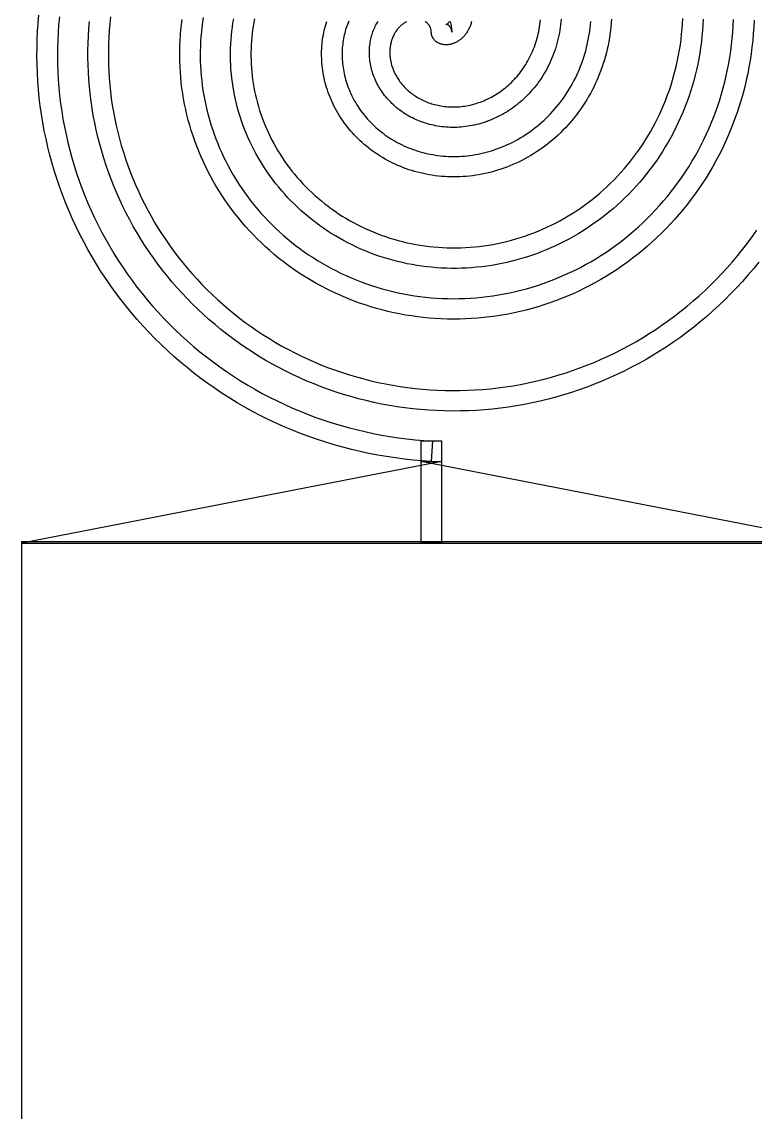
# Model space of a CAD drawing. Extents: x 9 to 42, y 13 to 118.
# Drawn here: x 15.4 to 33.31, y 38.8 to 65.44 of the extents above; entities that cross this region are included whole.
import ezdxf

# ---------------------------------------------------------------- set-up
doc = ezdxf.new("R2010")
doc.units = 0
doc.layers.get('0').update_dxf_attribs({"linetype": 'CONTINUOUS'})

msp = doc.modelspace()

# ---------------------------------------------------------------- linework, layer by layer
at = {"color": 0}
for points in [[(16.3165, 65.5564), (16.2992, 65.3663), (16.2857, 65.1754), (16.2763, 64.9842), (16.271, 64.7925), (16.2696, 64.6006), (16.2724, 64.4083), (16.279, 64.216), (16.2899, 64.0235), (16.3047, 63.8311), (16.3238, 63.6389), (16.3467, 63.4468), (16.3738, 63.255), (16.405, 63.0635), (16.4401, 62.8725), (16.4794, 62.6821), (16.5228, 62.4924), (16.5701, 62.3032), (16.6215, 62.115), (16.6769, 61.9275), (16.7364, 61.7411), (16.7997, 61.5558), (16.8672, 61.3715), (16.9385, 61.1886), (17.0137, 61.0069), (17.0929, 60.8267), (17.176, 60.6479), (17.2628, 60.4707), (17.3535, 60.2951), (17.4479, 60.1213), (17.5462, 59.9493), (17.6482, 59.7792), (17.7539, 59.611), (17.8632, 59.4449), (17.976, 59.2808), (18.0925, 59.1192), (18.2125, 58.9597), (18.336, 58.8026), (18.4629, 58.6479), (18.5932, 58.4958), (18.7268, 58.3463), (18.8637, 58.1993), (19.0038, 58.0553), (19.1471, 57.9139), (19.2936, 57.7754), (19.4431, 57.6399), (19.5956, 57.5074), (19.751, 57.3781), (19.9093, 57.2517), (20.0704, 57.1286), (20.2342, 57.0089), (20.4008, 56.8924), (20.57, 56.7793), (20.7417, 56.6697), (20.9158, 56.5636), (21.0924, 56.4611), (21.2714, 56.3621), (21.4525, 56.2668), (21.6358, 56.1753), (21.8214, 56.0875), (22.0089, 56.0036), (22.1983, 55.9235), (22.3896, 55.8474), (22.5826, 55.7751), (22.7775, 55.7069), (22.9739, 55.6426), (23.1719, 55.5826), (23.3714, 55.5265), (23.5721, 55.4747), (23.7742, 55.4271), (23.9775, 55.3836), (24.1818, 55.3443), (24.3872, 55.3093), (24.5936, 55.2786), (24.8008, 55.2524), (25.0088, 55.2303), (25.2174, 55.2126), (25.4265, 55.1993), (25.4, 54.7), (25.4, 54.7), (25.1803, 54.714), (24.9612, 54.7325), (24.7429, 54.7557), (24.5253, 54.7833), (24.3085, 54.8156), (24.0928, 54.8524), (23.8781, 54.8936), (23.6644, 54.9392), (23.4522, 54.9893), (23.2413, 55.0437), (23.0317, 55.1026), (22.8236, 55.1658), (22.6172, 55.2333), (22.4125, 55.305), (22.2096, 55.3808), (22.0085, 55.461), (21.8093, 55.5451), (21.6122, 55.6333), (21.4172, 55.7257), (21.2244, 55.8218), (21.034, 55.9221), (20.8458, 56.0261), (20.6603, 56.1339), (20.4771, 56.2454), (20.2965, 56.3607), (20.1186, 56.4796), (19.9433, 56.6021), (19.7711, 56.7282), (19.6015, 56.8576), (19.435, 56.9904), (19.2715, 57.1265), (19.1111, 57.266), (18.9539, 57.4086), (18.7997, 57.5542), (18.649, 57.7029), (18.5015, 57.8546), (18.3575, 58.0092), (18.2168, 58.1665), (18.0797, 58.3267), (17.9461, 58.4894), (17.8161, 58.6549), (17.6899, 58.8228), (17.5672, 58.9931), (17.4483, 59.1657), (17.3333, 59.3406), (17.2221, 59.5176), (17.1147, 59.6967), (17.0113, 59.8779), (16.9117, 60.061), (16.8161, 60.2458), (16.7247, 60.4325), (16.6372, 60.6208), (16.5539, 60.8107), (16.4746, 61.0021), (16.3994, 61.1949), (16.3285, 61.389), (16.2617, 61.5843), (16.199, 61.7807), (16.1406, 61.9782), (16.0864, 62.1767), (16.0365, 62.376), (15.9908, 62.576), (15.9494, 62.7767), (15.9124, 62.9781), (15.8794, 63.1799), (15.851, 63.3821), (15.8267, 63.5846), (15.8067, 63.7874), (15.791, 63.9901), (15.7796, 64.1931), (15.7725, 64.396), (15.7696, 64.5987), (15.771, 64.8012), (15.7767, 65.0035), (15.7865, 65.2051), (15.8007, 65.4065), (15.819, 65.6072)], [(17.5686, 65.5582), (17.551, 65.3942), (17.5367, 65.2296), (17.5258, 65.0646), (17.5186, 64.899), (17.5147, 64.7332), (17.5143, 64.5671), (17.5175, 64.4007), (17.5242, 64.2343), (17.5343, 64.0676), (17.5481, 63.9011), (17.5653, 63.7347), (17.5861, 63.5683), (17.6104, 63.4024), (17.6382, 63.2365), (17.6696, 63.0711), (17.7046, 62.9063), (17.7429, 62.7418), (17.7849, 62.5781), (17.8303, 62.415), (17.8793, 62.2526), (17.9317, 62.0911), (17.9876, 61.9306), (18.0469, 61.771), (18.1097, 61.6124), (18.176, 61.455), (18.2456, 61.2987), (18.3186, 61.1439), (18.3949, 60.9903), (18.4746, 60.8381), (18.5576, 60.6875), (18.6439, 60.5383), (18.7333, 60.391), (18.8261, 60.2451), (18.9219, 60.1013), (19.021, 59.9592), (19.1232, 59.819), (19.2285, 59.6808), (19.3368, 59.5447), (19.4481, 59.4107), (19.5622, 59.2789), (19.6794, 59.1493), (19.7994, 59.0221), (19.9224, 58.8972), (20.0479, 58.7747), (20.1762, 58.6549), (20.3074, 58.5375), (20.441, 58.4228), (20.5772, 58.3107), (20.716, 58.2015), (20.8572, 58.095), (21.0008, 57.9914), (21.1468, 57.8906), (21.2951, 57.7928), (21.4456, 57.6981), (21.5983, 57.6064), (21.7531, 57.5178), (21.9099, 57.4324), (22.0687, 57.3501), (22.2294, 57.2712), (22.3921, 57.1956), (22.5564, 57.1233), (22.7225, 57.0543), (22.8901, 56.9889), (23.0594, 56.9268), (23.2303, 56.8683), (23.4025, 56.8132), (23.576, 56.7618), (23.7508, 56.714), (23.9269, 56.6697), (24.104, 56.6292), (24.2824, 56.5924), (24.4615, 56.5592), (24.6417, 56.5299), (24.8225, 56.5042), (25.0042, 56.4824), (25.1865, 56.4643), (25.3694, 56.45), (25.5529, 56.4397), (25.7367, 56.4332), (25.9208, 56.4304), (26.1053, 56.4317), (26.29, 56.4368), (26.4746, 56.4458), (26.6593, 56.4588), (26.844, 56.4756), (27.0285, 56.4963), (27.2128, 56.5208), (27.3968, 56.5494), (27.5803, 56.5819), (27.7633, 56.6182), (27.9458, 56.6585), (28.1276, 56.7026), (28.3087, 56.7507), (28.4892, 56.8025), (28.6685, 56.8583), (28.8469, 56.9179), (29.0243, 56.9812), (29.2006, 57.0485), (29.3754, 57.1196), (29.5492, 57.1943), (29.7214, 57.2728), (29.8922, 57.355), (30.0615, 57.441), (30.2292, 57.5306), (30.395, 57.6238), (30.5592, 57.7204), (30.7214, 57.8208), (30.8818, 57.9247), (31.0401, 58.0321), (31.1962, 58.1429), (31.3503, 58.2571), (31.5021, 58.3747), (31.6515, 58.4956), (31.7986, 58.6197), (31.9433, 58.7472), (32.0854, 58.8778), (32.2249, 59.0115), (32.3617, 59.1483), (32.4958, 59.2882), (32.6271, 59.431), (32.7554, 59.5767), (32.8808, 59.7251), (33.0033, 59.8765), (33.1228, 60.0307), (33.239, 60.1875), (33.3521, 60.3468)], [(19.8306, 65.5424), (19.8128, 65.4262), (19.7974, 65.3094), (19.7843, 65.1921), (19.7739, 65.0743), (19.7658, 64.9561), (19.7603, 64.8375), (19.7572, 64.7186), (19.7568, 64.5993), (19.7588, 64.4799), (19.7633, 64.3603), (19.7704, 64.2404), (19.78, 64.1206), (19.7922, 64.0008), (19.8069, 63.881), (19.8242, 63.7613), (19.844, 63.6418), (19.8665, 63.5224), (19.8915, 63.4033), (19.919, 63.2846), (19.9492, 63.1661), (19.9819, 63.0482), (20.0171, 62.9307), (20.055, 62.8137), (20.0953, 62.6975), (20.1382, 62.5818), (20.1835, 62.4668), (20.2314, 62.3525), (20.2818, 62.2392), (20.3347, 62.1265), (20.3901, 62.0149), (20.4479, 61.9043), (20.5082, 61.7947), (20.571, 61.6861), (20.636, 61.5787), (20.7035, 61.4725), (20.7733, 61.3676), (20.8456, 61.2639), (20.92, 61.1617), (20.9968, 61.0607), (21.0758, 60.9612), (21.1572, 60.8633), (21.2407, 60.7669), (21.3264, 60.6722), (21.4142, 60.579), (21.5042, 60.4876), (21.5963, 60.3979), (21.6903, 60.31), (21.7864, 60.224), (21.8844, 60.1399), (21.9846, 60.0576), (22.0865, 59.9774), (22.1903, 59.8992), (22.296, 59.8231), (22.4033, 59.749), (22.5125, 59.6771), (22.6233, 59.6074), (22.7358, 59.54), (22.85, 59.4747), (22.9657, 59.4118), (23.0829, 59.3513), (23.2015, 59.2932), (23.3217, 59.2374), (23.4431, 59.184), (23.566, 59.1332), (23.69, 59.0849), (23.8153, 59.0392), (23.9418, 58.996), (24.0693, 58.9554), (24.1979, 58.9175), (24.3276, 58.8821), (24.4582, 58.8496), (24.5897, 58.8196), (24.7221, 58.7925), (24.8551, 58.7681), (24.989, 58.7464), (25.1235, 58.7275), (25.2586, 58.7115), (25.3943, 58.6983), (25.5304, 58.6879), (25.6671, 58.6804), (25.804, 58.6758), (25.9414, 58.6742), (26.0789, 58.6753), (26.2165, 58.6794), (26.3544, 58.6864), (26.4924, 58.6962), (26.6303, 58.7092), (26.7681, 58.7249), (26.9058, 58.7436), (27.0435, 58.7653), (27.1807, 58.7899), (27.3176, 58.8175), (27.4543, 58.8479), (27.5906, 58.8813), (27.7263, 58.9176), (27.8613, 58.9569), (27.9958, 58.999), (28.1296, 59.0442), (28.2626, 59.0921), (28.395, 59.1429), (28.5262, 59.1967), (28.6567, 59.2533), (28.7861, 59.3126), (28.9146, 59.3749), (29.0418, 59.44), (29.1678, 59.5078), (29.2926, 59.5783), (29.4161, 59.6517), (29.5383, 59.7278), (29.659, 59.8065), (29.7782, 59.8879), (29.896, 59.9719), (30.0121, 60.0586), (30.1264, 60.1479), (30.2392, 60.2396), (30.3501, 60.3339), (30.4592, 60.4307), (30.5664, 60.5299), (30.6717, 60.6315), (30.775, 60.7356), (30.8763, 60.8418), (30.9753, 60.9504), (31.0724, 61.0614), (31.1671, 61.1744), (31.2596, 61.2896), (31.3499, 61.4069), (31.4378, 61.5264), (31.5232, 61.6479), (31.6062, 61.7712), (31.6868, 61.8967), (31.7649, 62.0239), (31.8403, 62.1529), (31.9132, 62.2838), (31.9833, 62.4164), (32.0508, 62.5506), (32.1156, 62.6864), (32.1775, 62.8239), (32.2367, 62.9628), (32.2929, 63.1031), (32.3462, 63.2449), (32.3968, 63.3878), (32.4443, 63.5322), (32.4889, 63.6776), (32.5304, 63.8243), (32.5689, 63.9721), (32.6044, 64.1208), (32.6368, 64.2706), (32.666, 64.4211), (32.6921, 64.5725), (32.715, 64.7247), (32.7349, 64.8775), (32.7514, 65.0311), (32.7647, 65.1851), (32.7749, 65.3396), (32.7817, 65.4946)], [(33.3954, 59.5661), (33.2662, 59.4067), (33.134, 59.25), (32.9986, 59.0964), (32.8603, 58.9458), (32.7189, 58.7985), (32.5747, 58.6542), (32.4276, 58.5132), (32.2778, 58.3756), (32.1253, 58.2411), (31.9701, 58.1101), (31.8125, 57.9826), (31.6524, 57.8586), (31.4899, 57.7382), (31.325, 57.6213), (31.1581, 57.5079), (30.9889, 57.3983), (30.8176, 57.2925), (30.6444, 57.1904), (30.4693, 57.0919), (30.2925, 56.9975), (30.1139, 56.9068), (29.9335, 56.82), (29.7517, 56.7371), (29.5683, 56.6582), (29.3836, 56.5832), (29.1975, 56.5124), (29.0103, 56.4453), (28.8219, 56.3824), (28.6325, 56.3236), (28.4421, 56.2688), (28.2507, 56.2181), (28.0587, 56.1714), (27.866, 56.1289), (27.6725, 56.0904), (27.4786, 56.0561), (27.2843, 56.026), (27.0896, 56), (26.8946, 55.9781), (26.6994, 55.9603), (26.5043, 55.9467), (26.309, 55.9372), (26.1139, 55.9318), (25.9189, 55.9306), (25.7242, 55.9333), (25.5299, 55.9401), (25.336, 55.9513), (25.1425, 55.9663), (24.9497, 55.9853), (24.7576, 56.0085), (24.5663, 56.0356), (24.3757, 56.0667), (24.1863, 56.1017), (23.9976, 56.1407), (23.8103, 56.1836), (23.624, 56.2303), (23.439, 56.281), (23.2553, 56.3354), (23.0731, 56.3936), (22.8924, 56.4556), (22.7132, 56.5213), (22.5357, 56.5906), (22.3599, 56.6635), (22.1858, 56.7401), (22.0138, 56.8201), (21.8436, 56.9037), (21.6754, 56.9908), (21.5093, 57.0813), (21.3454, 57.175), (21.1837, 57.2722), (21.0243, 57.3725), (20.8672, 57.4761), (20.7125, 57.5828), (20.5604, 57.6926), (20.4108, 57.8054), (20.2638, 57.9213), (20.1193, 58.04), (19.9778, 58.1615), (19.8389, 58.286), (19.7028, 58.4131), (19.5696, 58.5428), (19.4393, 58.6751), (19.3121, 58.81), (19.1879, 58.9474), (19.0668, 59.0872), (18.9488, 59.2293), (18.8339, 59.3736), (18.7222, 59.5203), (18.6139, 59.6689), (18.5088, 59.8197), (18.4071, 59.9724), (18.3087, 60.1269), (18.2138, 60.2835), (18.1222, 60.4417), (18.0342, 60.6015), (17.9496, 60.7629), (17.8685, 60.926), (17.7911, 61.0904), (17.7171, 61.2563), (17.6468, 61.4233), (17.5801, 61.5917), (17.5172, 61.7613), (17.4578, 61.9318), (17.4021, 62.1033), (17.3501, 62.2757), (17.3018, 62.4489), (17.2574, 62.6229), (17.2165, 62.7975), (17.1794, 62.9728), (17.1461, 63.1485), (17.1165, 63.3247), (17.0907, 63.5011), (17.0686, 63.6779), (17.0503, 63.8549), (17.0357, 64.0319), (17.0249, 64.209), (17.0178, 64.386), (17.0144, 64.5629), (17.0147, 64.7396), (17.0189, 64.916), (17.0267, 65.0919), (17.0382, 65.2675), (17.0533, 65.4426)], [(33.2814, 65.4778), (33.274, 65.3122), (33.2633, 65.1472), (33.249, 64.9826), (33.2314, 64.8186), (33.2103, 64.6554), (33.1857, 64.4928), (33.1578, 64.331), (33.1265, 64.17), (33.0919, 64.01), (33.054, 63.851), (33.0129, 63.6931), (32.9685, 63.5362), (32.9208, 63.3807), (32.87, 63.2264), (32.816, 63.0735), (32.7589, 62.9218), (32.6988, 62.7717), (32.6354, 62.6231), (32.5692, 62.4761), (32.4999, 62.3308), (32.4276, 62.1871), (32.3525, 62.0453), (32.2746, 61.9051), (32.1939, 61.7671), (32.1103, 61.6308), (32.024, 61.4965), (31.9351, 61.3644), (31.8436, 61.2343), (31.7494, 61.1064), (31.6528, 60.9807), (31.5536, 60.8572), (31.4521, 60.7361), (31.3482, 60.6174), (31.2419, 60.501), (31.1335, 60.3869), (31.0228, 60.2754), (30.9099, 60.1665), (30.7949, 60.0601), (30.6779, 59.9564), (30.5589, 59.8553), (30.4381, 59.7568), (30.3153, 59.6611), (30.1908, 59.5682), (30.0646, 59.4781), (29.9365, 59.3907), (29.8071, 59.3061), (29.676, 59.2244), (29.5433, 59.1458), (29.4094, 59.07), (29.274, 58.9972), (29.1374, 58.9274), (28.9996, 58.8606), (28.8606, 58.7967), (28.7204, 58.736), (28.5793, 58.6782), (28.4372, 58.6236), (28.2942, 58.5721), (28.1504, 58.5236), (28.0058, 58.4782), (27.8606, 58.4361), (27.7147, 58.3969), (27.5683, 58.3611), (27.4214, 58.3283), (27.274, 58.2987), (27.1264, 58.2722), (26.9785, 58.2489), (26.8303, 58.2288), (26.6819, 58.2118), (26.5335, 58.1979), (26.385, 58.1874), (26.2367, 58.1797), (26.0883, 58.1754), (25.9403, 58.1742), (25.7925, 58.176), (25.645, 58.181), (25.4978, 58.189), (25.3511, 58.2001), (25.205, 58.2144), (25.0593, 58.2317), (24.9144, 58.2519), (24.7701, 58.2753), (24.6267, 58.3017), (24.484, 58.331), (24.3422, 58.3632), (24.2014, 58.3983), (24.0615, 58.4364), (23.9228, 58.4774), (23.7851, 58.5211), (23.6487, 58.5678), (23.5135, 58.6171), (23.3796, 58.6693), (23.2471, 58.7242), (23.1158, 58.7817), (22.9863, 58.8418), (22.8581, 58.9047), (22.7315, 58.9701), (22.6065, 59.0381), (22.4832, 59.1085), (22.3617, 59.1814), (22.2419, 59.2567), (22.1239, 59.3343), (22.0078, 59.4144), (21.8936, 59.4967), (21.7814, 59.5813), (21.6711, 59.6681), (21.5629, 59.7569), (21.4568, 59.8481), (21.3529, 59.9411), (21.2511, 60.0361), (21.1515, 60.1332), (21.0542, 60.2322), (20.959, 60.3331), (20.8663, 60.4356), (20.7758, 60.54), (20.6878, 60.646), (20.6022, 60.7538), (20.519, 60.8631), (20.4383, 60.9739), (20.36, 61.0862), (20.2843, 61.2), (20.2112, 61.315), (20.1407, 61.4315), (20.0726, 61.5492), (20.0074, 61.6681), (19.9446, 61.7881), (19.8844, 61.9092), (19.8271, 62.0313), (19.7724, 62.1543), (19.7204, 62.2782), (19.6711, 62.4031), (19.6246, 62.5286), (19.5808, 62.655), (19.5397, 62.7819), (19.5015, 62.9096), (19.466, 63.0378), (19.4332, 63.1664), (19.4033, 63.2954), (19.3761, 63.4249), (19.3517, 63.5546), (19.3301, 63.6846), (19.3113, 63.8147), (19.2953, 63.945), (19.2821, 64.0753), (19.2715, 64.2057), (19.2639, 64.336), (19.2589, 64.4662), (19.2568, 64.5963), (19.2574, 64.726), (19.2606, 64.8556), (19.2667, 64.9847), (19.2754, 65.1135), (19.2868, 65.2418), (19.301, 65.3696), (19.3178, 65.4968)], [(32.039, 65.5032), (32.0325, 65.3635), (32.0231, 65.2242), (32.0107, 65.0853), (31.9954, 64.9471), (31.9772, 64.8093), (31.9561, 64.6722), (31.9322, 64.5358), (31.9056, 64.4003), (31.876, 64.2656), (31.8436, 64.1317), (31.8086, 63.9988), (31.7708, 63.8669), (31.7303, 63.7361), (31.6871, 63.6064), (31.6412, 63.4778), (31.5928, 63.3506), (31.5417, 63.2244), (31.4881, 63.0997), (31.4319, 62.9764), (31.3732, 62.8546), (31.3121, 62.7342), (31.2486, 62.6153), (31.1828, 62.4979), (31.1144, 62.3822), (31.044, 62.2683), (30.9711, 62.156), (30.8961, 62.0456), (30.8189, 61.9368), (30.7396, 61.83), (30.6582, 61.7251), (30.5747, 61.6221), (30.4892, 61.521), (30.4018, 61.4221), (30.3124, 61.325), (30.2211, 61.2301), (30.1281, 61.1374), (30.0333, 61.0468), (29.9368, 60.9585), (29.8386, 60.8722), (29.7387, 60.7883), (29.6375, 60.7067), (29.5346, 60.6274), (29.4303, 60.5503), (29.3244, 60.4757), (29.2174, 60.4035), (29.109, 60.3336), (28.9993, 60.2662), (28.8885, 60.2013), (28.7765, 60.1389), (28.6635, 60.0789), (28.5493, 60.0215), (28.4343, 59.9665), (28.3183, 59.9142), (28.2015, 59.8644), (28.0839, 59.8172), (27.9654, 59.7726), (27.8464, 59.7306), (27.7267, 59.6911), (27.6064, 59.6543), (27.4856, 59.6201), (27.3643, 59.5886), (27.2426, 59.5597), (27.1207, 59.5335), (26.9983, 59.5097), (26.8758, 59.4887), (26.7531, 59.4704), (26.6303, 59.4546), (26.5074, 59.4415), (26.3844, 59.4311), (26.2615, 59.4232), (26.1389, 59.4179), (26.0163, 59.4153), (25.8939, 59.4153), (25.7717, 59.4178), (25.65, 59.4229), (25.5285, 59.4307), (25.4075, 59.441), (25.2871, 59.4537), (25.1671, 59.469), (25.0478, 59.4868), (24.929, 59.5071), (24.811, 59.5299), (24.6937, 59.5551), (24.5772, 59.5828), (24.4615, 59.6128), (24.3468, 59.6451), (24.2331, 59.68), (24.1203, 59.7171), (24.0085, 59.7564), (23.8978, 59.7981), (23.7883, 59.8421), (23.6799, 59.8882), (23.5728, 59.9365), (23.4669, 59.9871), (23.3624, 60.0396), (23.2592, 60.0943), (23.1574, 60.1511), (23.0569, 60.2099), (22.9581, 60.2707), (22.8607, 60.3335), (22.765, 60.3981), (22.6707, 60.4646), (22.5781, 60.5331), (22.4872, 60.6032), (22.3979, 60.6751), (22.3104, 60.7488), (22.2247, 60.8242), (22.1408, 60.9011), (22.0586, 60.9797), (21.9785, 61.0599), (21.9, 61.1415), (21.8236, 61.2246), (21.7492, 61.3092), (21.6765, 61.395), (21.606, 61.4824), (21.5375, 61.5708), (21.471, 61.6607), (21.4067, 61.7517), (21.3443, 61.8438), (21.284, 61.9369), (21.226, 62.0313), (21.17, 62.1265), (21.1161, 62.2228), (21.0644, 62.3199), (21.015, 62.4179), (20.9678, 62.5167), (20.9228, 62.6163), (20.8799, 62.7165), (20.8393, 62.8175), (20.801, 62.919), (20.7649, 63.0211), (20.731, 63.1238), (20.6994, 63.2269), (20.67, 63.3304), (20.6431, 63.4343), (20.6182, 63.5385), (20.5957, 63.6431), (20.5756, 63.7476), (20.5575, 63.8525), (20.5418, 63.9575), (20.5285, 64.0626), (20.5172, 64.1676), (20.5083, 64.2726), (20.5017, 64.3776), (20.4974, 64.4825), (20.4951, 64.5872), (20.4953, 64.6917), (20.4975, 64.7958), (20.5019, 64.8997), (20.5086, 65.0032), (20.5175, 65.1062), (20.5286, 65.2089), (20.5418, 65.3111), (20.5571, 65.4126), (20.5746, 65.5138)], [(21.0839, 65.5133), (21.0663, 65.4233), (21.0507, 65.3329), (21.0369, 65.2418), (21.0251, 65.1501), (21.0153, 65.0582), (21.0072, 64.9657), (21.0012, 64.8728), (20.9972, 64.7796), (20.9951, 64.686), (20.9951, 64.5922), (20.9971, 64.4982), (21.001, 64.4039), (21.0069, 64.3096), (21.015, 64.2151), (21.025, 64.1207), (21.0371, 64.0263), (21.0512, 63.9317), (21.0674, 63.8374), (21.0856, 63.7431), (21.1058, 63.649), (21.1282, 63.5551), (21.1525, 63.4615), (21.179, 63.3683), (21.2075, 63.2754), (21.2379, 63.1828), (21.2706, 63.0907), (21.3051, 62.999), (21.3418, 62.9081), (21.3804, 62.8175), (21.4211, 62.7276), (21.4638, 62.6383), (21.5085, 62.5499), (21.5551, 62.4621), (21.6037, 62.3751), (21.6543, 62.289), (21.7068, 62.2037), (21.7614, 62.1196), (21.8176, 62.0362), (21.876, 61.9539), (21.9361, 61.8726), (21.9982, 61.7925), (22.0621, 61.7135), (22.1278, 61.6357), (22.1951, 61.5592), (22.2644, 61.4839), (22.3354, 61.4099), (22.4082, 61.3372), (22.4826, 61.266), (22.5587, 61.1962), (22.6365, 61.1279), (22.7158, 61.061), (22.7968, 60.9957), (22.8794, 60.9321), (22.9635, 60.87), (23.049, 60.8096), (23.136, 60.7508), (23.2244, 60.6939), (23.3143, 60.6386), (23.4056, 60.5853), (23.4981, 60.5336), (23.5919, 60.4839), (23.6869, 60.436), (23.7832, 60.3901), (23.8807, 60.3461), (23.9793, 60.3042), (24.079, 60.2642), (24.1797, 60.2263), (24.2815, 60.1903), (24.3842, 60.1565), (24.4879, 60.1249), (24.5924, 60.0953), (24.6978, 60.0679), (24.8039, 60.0428), (24.9108, 60.0199), (25.0185, 59.999), (25.1268, 59.9806), (25.2357, 59.9643), (25.3451, 59.9503), (25.455, 59.9386), (25.5654, 59.9293), (25.6762, 59.9222), (25.7875, 59.9176), (25.899, 59.9153), (26.0108, 59.9153), (26.1228, 59.9176), (26.235, 59.9225), (26.3472, 59.9297), (26.4596, 59.9393), (26.5719, 59.9513), (26.6843, 59.9657), (26.7965, 59.9825), (26.9086, 60.0017), (27.0206, 60.0233), (27.1322, 60.0474), (27.2436, 60.0739), (27.3546, 60.1026), (27.4651, 60.134), (27.5753, 60.1678), (27.685, 60.2037), (27.794, 60.2424), (27.9025, 60.2832), (28.0104, 60.3265), (28.1175, 60.3721), (28.2238, 60.4201), (28.3293, 60.4704), (28.4339, 60.5231), (28.5376, 60.5781), (28.6404, 60.6354), (28.7421, 60.695), (28.8426, 60.7568), (28.9422, 60.821), (29.0406, 60.8872), (29.1376, 60.9557), (29.2335, 61.0265), (29.3279, 61.0993), (29.4211, 61.1743), (29.5128, 61.2515), (29.6031, 61.3307), (29.6917, 61.4119), (29.7789, 61.4953), (29.8644, 61.5806), (29.9483, 61.6678), (30.0306, 61.7569), (30.111, 61.8481), (30.1896, 61.941), (30.2664, 62.0358), (30.3414, 62.1324), (30.4144, 62.2307), (30.4854, 62.3307), (30.5546, 62.4325), (30.6217, 62.5358), (30.6865, 62.6408), (30.7494, 62.7475), (30.8101, 62.8556), (30.8688, 62.965), (30.925, 63.0761), (30.979, 63.1885), (31.0308, 63.3021), (31.0803, 63.4171), (31.1274, 63.5333), (31.1721, 63.6508), (31.2144, 63.7693), (31.2543, 63.889), (31.2917, 64.0099), (31.3265, 64.1315), (31.3589, 64.2542), (31.3888, 64.3778), (31.416, 64.5022), (31.4407, 64.6274), (31.4628, 64.7533), (31.4822, 64.88), (31.499, 65.0072), (31.5132, 65.135), (31.5246, 65.2633), (31.5333, 65.3921), (31.5393, 65.5212)], [(29.7988, 65.504), (29.7928, 65.4112), (29.7847, 65.3188), (29.7749, 65.2267), (29.7631, 65.135), (29.7493, 65.044), (29.7336, 64.9535), (29.7161, 64.8635), (29.6968, 64.7742), (29.6756, 64.6856), (29.6525, 64.5976), (29.6276, 64.5104), (29.6011, 64.424), (29.5726, 64.3385), (29.5425, 64.2538), (29.5107, 64.1699), (29.4772, 64.0869), (29.4421, 64.005), (29.4051, 63.924), (29.3668, 63.8442), (29.3268, 63.7653), (29.2851, 63.6874), (29.2421, 63.6107), (29.1974, 63.5351), (29.1514, 63.4608), (29.1037, 63.3876), (29.0549, 63.3157), (29.0044, 63.245), (28.9528, 63.1757), (28.8999, 63.1075), (28.8456, 63.0408), (28.79, 62.9754), (28.7332, 62.9114), (28.6753, 62.8487), (28.6161, 62.7876), (28.5558, 62.7279), (28.4946, 62.6696), (28.4321, 62.6129), (28.3688, 62.5576), (28.3043, 62.5039), (28.239, 62.4517), (28.1728, 62.401), (28.1057, 62.3519), (28.0378, 62.3044), (27.969, 62.2585), (27.8996, 62.2143), (27.8293, 62.1715), (27.7585, 62.1306), (27.6868, 62.0911), (27.6147, 62.0535), (27.5419, 62.0174), (27.4686, 61.9829), (27.3949, 61.9501), (27.3207, 61.9192), (27.246, 61.8897), (27.171, 61.8621), (27.0956, 61.8361), (27.0199, 61.8118), (26.9439, 61.7892), (26.8676, 61.7683), (26.7912, 61.7492), (26.7147, 61.7317), (26.6381, 61.7158), (26.5613, 61.7017), (26.4844, 61.6893), (26.4076, 61.6785), (26.3308, 61.6694), (26.2542, 61.6619), (26.1775, 61.6563), (26.101, 61.6522), (26.0247, 61.6497), (25.9485, 61.649), (25.8726, 61.6499), (25.7971, 61.6522), (25.7218, 61.6564), (25.6468, 61.6619), (25.5724, 61.6693), (25.4982, 61.6781), (25.4244, 61.6885), (25.3513, 61.7004), (25.2785, 61.7139), (25.2064, 61.7288), (25.1347, 61.7453), (25.0637, 61.7632), (24.9935, 61.7825), (24.9238, 61.8033), (24.8547, 61.8257), (24.7864, 61.8493), (24.7189, 61.8743), (24.6522, 61.9007), (24.5862, 61.9285), (24.5211, 61.9575), (24.4569, 61.9878), (24.3935, 62.0193), (24.3311, 62.0522), (24.2696, 62.0862), (24.209, 62.1215), (24.1494, 62.1579), (24.0908, 62.1956), (24.0332, 62.2342), (23.9767, 62.274), (23.9212, 62.3149), (23.8669, 62.3568), (23.8136, 62.3997), (23.7615, 62.4436), (23.7106, 62.4885), (23.6607, 62.5342), (23.6119, 62.5808), (23.5646, 62.6283), (23.5182, 62.6768), (23.4732, 62.726), (23.4293, 62.776), (23.3868, 62.8267), (23.3454, 62.8781), (23.3054, 62.9303), (23.2667, 62.9831), (23.2292, 63.0365), (23.1929, 63.0906), (23.1581, 63.1451), (23.1246, 63.2001), (23.0924, 63.2558), (23.0614, 63.3119), (23.0318, 63.3685), (23.0036, 63.4254), (22.9767, 63.4828), (22.9511, 63.5406), (22.9269, 63.5985), (22.904, 63.6568), (22.8826, 63.7154), (22.8625, 63.7742), (22.8436, 63.8332), (22.8263, 63.8922), (22.8101, 63.9515), (22.7954, 64.011), (22.7821, 64.0704), (22.77, 64.1299), (22.7593, 64.1893), (22.7499, 64.2489), (22.7419, 64.3083), (22.7351, 64.3676), (22.7297, 64.4269), (22.7257, 64.486), (22.7229, 64.545), (22.7214, 64.6038), (22.7211, 64.6622), (22.7222, 64.7206), (22.7244, 64.7785), (22.7281, 64.8362), (22.7329, 64.8936), (22.7389, 64.9507), (22.7461, 65.0072), (22.7546, 65.0635), (22.7642, 65.1193), (22.775, 65.1746), (22.7869, 65.2294), (22.8, 65.2839), (22.8143, 65.3376), (22.8296, 65.391), (22.846, 65.4436)], [(23.3826, 65.4531), (23.3663, 65.4131), (23.3506, 65.3725), (23.3357, 65.3313), (23.3217, 65.2896), (23.3086, 65.2474), (23.2962, 65.2046), (23.2849, 65.1614), (23.2743, 65.1176), (23.2647, 65.0735), (23.256, 65.0289), (23.2482, 64.9839), (23.2414, 64.9385), (23.2356, 64.8926), (23.2307, 64.8465), (23.2268, 64.8), (23.2239, 64.7532), (23.2219, 64.7061), (23.2211, 64.6588), (23.2213, 64.6111), (23.2225, 64.5632), (23.2249, 64.5151), (23.2282, 64.4668), (23.2326, 64.4185), (23.2381, 64.3699), (23.2447, 64.3212), (23.2524, 64.2725), (23.2611, 64.2237), (23.271, 64.1749), (23.2819, 64.1261), (23.2942, 64.0772), (23.3074, 64.0285), (23.3217, 63.9797), (23.3372, 63.9311), (23.3539, 63.8825), (23.3715, 63.8342), (23.3904, 63.786), (23.4104, 63.7379), (23.4317, 63.6901), (23.4539, 63.6426), (23.4774, 63.5954), (23.5019, 63.5485), (23.5276, 63.5018), (23.5544, 63.4556), (23.5824, 63.4097), (23.6114, 63.3642), (23.6415, 63.3192), (23.6728, 63.2746), (23.7051, 63.2306), (23.7386, 63.1869), (23.7732, 63.144), (23.8089, 63.1015), (23.8456, 63.0597), (23.8833, 63.0185), (23.9221, 62.9779), (23.9619, 62.9379), (24.0028, 62.8987), (24.0447, 62.8603), (24.0876, 62.8226), (24.1315, 62.7857), (24.1764, 62.7494), (24.2222, 62.7142), (24.2689, 62.6797), (24.3167, 62.6461), (24.3653, 62.6135), (24.4147, 62.5817), (24.4651, 62.551), (24.5164, 62.5211), (24.5685, 62.4922), (24.6214, 62.4644), (24.6751, 62.4376), (24.7297, 62.4118), (24.785, 62.3872), (24.841, 62.3636), (24.8978, 62.3412), (24.9551, 62.32), (25.0132, 62.2999), (25.0721, 62.2808), (25.1314, 62.2632), (25.1914, 62.2467), (25.2519, 62.2312), (25.3131, 62.2172), (25.3747, 62.2044), (25.4369, 62.1931), (25.4994, 62.1828), (25.5625, 62.1739), (25.6261, 62.1664), (25.6899, 62.1601), (25.7542, 62.1553), (25.8187, 62.1518), (25.8836, 62.1497), (25.9488, 62.149), (26.0142, 62.1496), (26.0797, 62.1518), (26.1456, 62.1553), (26.2114, 62.1601), (26.2775, 62.1665), (26.3436, 62.1743), (26.4099, 62.1836), (26.4761, 62.1943), (26.5422, 62.2065), (26.6085, 62.2201), (26.6746, 62.2353), (26.7406, 62.2519), (26.8065, 62.27), (26.8722, 62.2896), (26.9376, 62.3106), (27.0029, 62.3331), (27.0679, 62.3571), (27.1326, 62.3825), (27.1969, 62.4094), (27.261, 62.4378), (27.3246, 62.4676), (27.3878, 62.499), (27.4504, 62.5318), (27.5126, 62.566), (27.5743, 62.6017), (27.6354, 62.6388), (27.6958, 62.6774), (27.7557, 62.7172), (27.8149, 62.7586), (27.8733, 62.8014), (27.9311, 62.8456), (27.9881, 62.8911), (28.0442, 62.9379), (28.0996, 62.9862), (28.154, 63.0358), (28.2076, 63.0867), (28.2603, 63.1389), (28.3119, 63.1924), (28.3626, 63.2472), (28.4124, 63.3032), (28.461, 63.3604), (28.5086, 63.4189), (28.555, 63.4786), (28.6004, 63.5394), (28.6444, 63.6014), (28.6875, 63.6644), (28.7292, 63.7288), (28.7696, 63.794), (28.8089, 63.8604), (28.8467, 63.9278), (28.8833, 63.9963), (28.9185, 64.0656), (28.9522, 64.136), (28.9847, 64.2072), (29.0157, 64.2793), (29.0451, 64.3524), (29.0732, 64.4262), (29.0999, 64.501), (29.1249, 64.5764), (29.1483, 64.6526), (29.1703, 64.7296), (29.1906, 64.8071), (29.2093, 64.8854), (29.2264, 64.9643), (29.2419, 65.0437), (29.2557, 65.1238), (29.2679, 65.2043), (29.2783, 65.2854), (29.2871, 65.3668), (29.2942, 65.4488)], [(28.5706, 65.5043), (28.5649, 65.4361), (28.5576, 65.3682), (28.549, 65.3007), (28.539, 65.2338), (28.5275, 65.1671), (28.5146, 65.1011), (28.5004, 65.0356), (28.4847, 64.9706), (28.4676, 64.9061), (28.4493, 64.8424), (28.4296, 64.7792), (28.4086, 64.7167), (28.3864, 64.655), (28.3629, 64.5939), (28.3381, 64.5336), (28.3121, 64.474), (28.2849, 64.4153), (28.2565, 64.3574), (28.2269, 64.3003), (28.1963, 64.2442), (28.1646, 64.1889), (28.1317, 64.1344), (28.0976, 64.081), (28.0628, 64.0285), (28.0268, 63.9769), (27.9897, 63.9264), (27.9518, 63.8768), (27.9129, 63.8283), (27.8732, 63.781), (27.8325, 63.7346), (27.791, 63.6892), (27.7486, 63.645), (27.7054, 63.6019), (27.6615, 63.56), (27.6168, 63.5192), (27.5714, 63.4794), (27.5253, 63.441), (27.4786, 63.4036), (27.4311, 63.3675), (27.3832, 63.3325), (27.3346, 63.2987), (27.2856, 63.2662), (27.2358, 63.2349), (27.1858, 63.2049), (27.1353, 63.176), (27.0842, 63.1483), (27.0328, 63.1219), (26.9811, 63.0969), (26.929, 63.0731), (26.8765, 63.0504), (26.8239, 63.0292), (26.771, 63.009), (26.7178, 62.9903), (26.6644, 62.9728), (26.611, 62.9564), (26.5574, 62.9414), (26.5036, 62.9276), (26.4499, 62.9153), (26.396, 62.904), (26.3421, 62.894), (26.2882, 62.8853), (26.2344, 62.8778), (26.1807, 62.8715), (26.1271, 62.8665), (26.0736, 62.8628), (26.0201, 62.8603), (25.9669, 62.8589), (25.914, 62.8588), (25.8613, 62.8599), (25.8089, 62.8621), (25.7567, 62.8654), (25.7049, 62.87), (25.6533, 62.8757), (25.6021, 62.8826), (25.5514, 62.8906), (25.501, 62.8997), (25.4511, 62.9099), (25.4017, 62.9211), (25.3526, 62.9335), (25.3042, 62.9469), (25.2562, 62.9614), (25.2089, 62.9768), (25.1621, 62.9933), (25.1158, 63.0108), (25.0703, 63.0293), (25.0254, 63.0487), (24.9811, 63.069), (24.9375, 63.0903), (24.8946, 63.1125), (24.8524, 63.1356), (24.8108, 63.1594), (24.7701, 63.1842), (24.7303, 63.2097), (24.6911, 63.2361), (24.6526, 63.2632), (24.6151, 63.2911), (24.5785, 63.3197), (24.5425, 63.349), (24.5075, 63.3792), (24.4733, 63.4099), (24.4401, 63.4411), (24.4078, 63.4732), (24.3762, 63.5057), (24.3458, 63.5389), (24.3161, 63.5725), (24.2875, 63.6068), (24.2597, 63.6415), (24.2329, 63.6767), (24.2072, 63.7124), (24.1824, 63.7485), (24.1585, 63.785), (24.1356, 63.8218), (24.1137, 63.859), (24.0929, 63.8967), (24.0729, 63.9346), (24.054, 63.9726), (24.0362, 64.0111), (24.0193, 64.0497), (24.0035, 64.0886), (23.9887, 64.1276), (23.9749, 64.1669), (23.9621, 64.2063), (23.9503, 64.2457), (23.9396, 64.2853), (23.9299, 64.3249), (23.9211, 64.3644), (23.9133, 64.4042), (23.9067, 64.4438), (23.901, 64.4833), (23.8963, 64.5229), (23.8926, 64.5624), (23.8899, 64.6017), (23.8882, 64.6408), (23.8875, 64.6799), (23.8878, 64.7188), (23.8889, 64.7575), (23.8911, 64.7958), (23.8943, 64.834), (23.8983, 64.8719), (23.9033, 64.9096), (23.9093, 64.9469), (23.9162, 64.9839), (23.924, 65.0206), (23.9326, 65.0568), (23.9422, 65.0926), (23.9528, 65.1281), (23.964, 65.1631), (23.9763, 65.1975), (23.9892, 65.2315), (24.0031, 65.265), (24.0176, 65.2981), (24.0331, 65.3304), (24.0493, 65.3624), (24.0664, 65.3936), (24.0842, 65.4243), (24.1026, 65.4544)], [(24.7974, 65.4408), (24.7814, 65.4324), (24.7654, 65.4235), (24.7496, 65.4139), (24.7339, 65.4037), (24.7183, 65.3932), (24.7031, 65.3819), (24.6878, 65.3701), (24.6728, 65.3578), (24.6579, 65.345), (24.6433, 65.3315), (24.629, 65.3175), (24.615, 65.3031), (24.6011, 65.2881), (24.5876, 65.2725), (24.5744, 65.2564), (24.5615, 65.2397), (24.549, 65.2226), (24.5368, 65.205), (24.525, 65.1869), (24.5135, 65.1683), (24.5025, 65.1492), (24.4919, 65.1296), (24.4817, 65.1096), (24.4719, 65.0892), (24.4626, 65.0682), (24.4539, 65.0468), (24.4456, 65.0251), (24.4376, 65.0029), (24.4304, 64.9803), (24.4236, 64.9574), (24.4174, 64.934), (24.4117, 64.9103), (24.4065, 64.8863), (24.4021, 64.8618), (24.3981, 64.8371), (24.3947, 64.8121), (24.3921, 64.7868), (24.39, 64.7613), (24.3885, 64.7354), (24.3876, 64.7093), (24.3875, 64.6829), (24.3879, 64.6564), (24.3892, 64.6296), (24.391, 64.6028), (24.3935, 64.5756), (24.3968, 64.5483), (24.4007, 64.521), (24.4053, 64.4935), (24.4107, 64.466), (24.4168, 64.4383), (24.4236, 64.4106), (24.4311, 64.3828), (24.4394, 64.355), (24.4485, 64.3272), (24.4582, 64.2994), (24.4688, 64.2718), (24.4801, 64.244), (24.4921, 64.2164), (24.5049, 64.1889), (24.5185, 64.1615), (24.5328, 64.1343), (24.5478, 64.1072), (24.5636, 64.0803), (24.5803, 64.0535), (24.5976, 64.0269), (24.6157, 64.0007), (24.6346, 63.9746), (24.6542, 63.9488), (24.6744, 63.9233), (24.6956, 63.8982), (24.7174, 63.8733), (24.74, 63.8489), (24.7633, 63.8247), (24.7874, 63.801), (24.8121, 63.7776), (24.8375, 63.7549), (24.8636, 63.7324), (24.8904, 63.7104), (24.9181, 63.689), (24.9463, 63.6681), (24.9751, 63.6476), (25.0046, 63.6276), (25.0347, 63.6083), (25.0656, 63.5897), (25.0971, 63.5715), (25.1292, 63.554), (25.1618, 63.5372), (25.195, 63.521), (25.2289, 63.5054), (25.2632, 63.4906), (25.2982, 63.4764), (25.3336, 63.4631), (25.3696, 63.4503), (25.4061, 63.4385), (25.4431, 63.4272), (25.4806, 63.4169), (25.5185, 63.4074), (25.5568, 63.3986), (25.5956, 63.3907), (25.6347, 63.3836), (25.6742, 63.3774), (25.714, 63.3721), (25.7543, 63.3675), (25.7949, 63.364), (25.8358, 63.3612), (25.8769, 63.3596), (25.9183, 63.3588), (25.96, 63.3589), (26.0019, 63.3599), (26.044, 63.3619), (26.0862, 63.3649), (26.1286, 63.3689), (26.1712, 63.3738), (26.2139, 63.3797), (26.2567, 63.3867), (26.2994, 63.3946), (26.3422, 63.4035), (26.3851, 63.4135), (26.4281, 63.4244), (26.4708, 63.4364), (26.5136, 63.4494), (26.5564, 63.4635), (26.599, 63.4786), (26.6415, 63.4946), (26.6837, 63.5118), (26.726, 63.53), (26.7679, 63.5492), (26.8096, 63.5694), (26.8511, 63.5907), (26.8924, 63.6129), (26.9332, 63.6363), (26.9737, 63.6607), (27.014, 63.6861), (27.0539, 63.7125), (27.0933, 63.7399), (27.1324, 63.7683), (27.1708, 63.7978), (27.209, 63.8282), (27.2465, 63.8596), (27.2836, 63.8919), (27.3201, 63.9253), (27.3561, 63.9596), (27.3914, 63.995), (27.4261, 64.0311), (27.4603, 64.0683), (27.4936, 64.1064), (27.5263, 64.1454), (27.5583, 64.1853), (27.5896, 64.2261), (27.62, 64.2678), (27.6497, 64.3103), (27.6786, 64.3536), (27.7065, 64.3978), (27.7337, 64.4428), (27.7601, 64.4885), (27.7854, 64.535), (27.81, 64.5824), (27.8335, 64.6304), (27.8561, 64.6792), (27.8778, 64.7286), (27.8983, 64.7789), (27.9179, 64.8296), (27.9365, 64.8811), (27.9539, 64.9332), (27.9704, 64.9858), (27.9857, 65.0392), (27.9999, 65.0929), (28.0131, 65.1474), (28.025, 65.2022), (28.0358, 65.2575), (28.0454, 65.3133), (28.0539, 65.3696), (28.0611, 65.4261), (28.0671, 65.4832)], [(26.3826, 65.4428), (26.3764, 65.4194), (26.3696, 65.3965), (26.3622, 65.3739), (26.3544, 65.3518), (26.3461, 65.33), (26.3374, 65.3086), (26.3281, 65.2876), (26.3183, 65.2672), (26.3081, 65.2472), (26.2975, 65.2276), (26.2864, 65.2086), (26.275, 65.19), (26.2632, 65.1718), (26.251, 65.1542), (26.2385, 65.1371), (26.2256, 65.1204), (26.2124, 65.1043), (26.1988, 65.0888), (26.185, 65.0738), (26.171, 65.0593), (26.1565, 65.0453), (26.1419, 65.0318), (26.1272, 65.019), (26.1122, 65.0067), (26.0969, 64.9949), (26.0815, 64.9836), (26.066, 64.9731), (26.0504, 64.9629), (26.0346, 64.9533), (26.0186, 64.9444), (26.0026, 64.936), (25.9865, 64.9282), (25.9704, 64.9208), (25.9542, 64.9142), (25.9379, 64.9081), (25.9217, 64.9024), (25.9056, 64.8974), (25.8893, 64.8928), (25.8732, 64.8889), (25.8571, 64.8854), (25.841, 64.8826), (25.825, 64.8803), (25.8092, 64.8785), (25.7935, 64.8772), (25.7778, 64.8764), (25.7624, 64.8762), (25.7471, 64.8765), (25.7319, 64.8772), (25.7169, 64.8785), (25.7022, 64.8803), (25.6878, 64.8825), (25.6735, 64.8851), (25.6594, 64.8883), (25.6456, 64.8919), (25.6321, 64.896), (25.6189, 64.9004), (25.606, 64.9054), (25.5933, 64.9107), (25.581, 64.9164), (25.5689, 64.9225), (25.5572, 64.929), (25.546, 64.9358), (25.535, 64.9431), (25.5244, 64.9507), (25.5142, 64.9586), (25.5044, 64.9668), (25.495, 64.9753), (25.486, 64.9842), (25.4774, 64.9932), (25.4692, 65.0025), (25.4614, 65.0121), (25.4542, 65.0219), (25.4472, 65.0321), (25.4408, 65.0424), (25.4349, 65.0528), (25.4293, 65.0635), (25.4243, 65.0743), (25.4197, 65.0853), (25.4156, 65.0964), (25.4119, 65.1076), (25.4088, 65.119), (25.4061, 65.1304), (25.4039, 65.1419), (25.4022, 65.1535), (25.401, 65.1651), (25.4003, 65.1768), (25.3997, 65.2001), (25.399, 65.2117), (25.3978, 65.2233), (25.3961, 65.2349), (25.3939, 65.2464), (25.3913, 65.2579), (25.3881, 65.2692), (25.3844, 65.2804), (25.3803, 65.2915), (25.3757, 65.3025), (25.3707, 65.3133), (25.3651, 65.324), (25.3592, 65.3344), (25.3528, 65.3447), (25.3458, 65.3549), (25.3385, 65.3647), (25.3308, 65.3743), (25.3226, 65.3836), (25.314, 65.3928), (25.305, 65.4015), (25.2956, 65.41), (25.2857, 65.4182), (25.2756, 65.4261), (25.265, 65.4338), (25.254, 65.441)], [(25.8568, 65.4443), (25.8668, 65.4133), (25.8756, 65.3821), (25.8829, 65.3503), (25.889, 65.3183), (25.8939, 65.286), (25.8972, 65.2536), (25.8993, 65.221), (25.9, 65.1885), (25.8997, 65.1976), (25.8992, 65.2069), (25.8982, 65.2161), (25.8969, 65.2253), (25.8951, 65.2343), (25.8931, 65.2431), (25.8907, 65.2518), (25.8879, 65.2603), (25.8849, 65.2685), (25.8815, 65.2765), (25.8779, 65.2843), (25.874, 65.2917), (25.87, 65.2989), (25.8657, 65.3057), (25.8613, 65.3122), (25.8567, 65.3183), (25.8519, 65.3242), (25.8472, 65.3297), (25.8424, 65.3349), (25.8374, 65.3396), (25.8325, 65.344), (25.8276, 65.3482), (25.8228, 65.3519), (25.8179, 65.3554), (25.8132, 65.3585), (25.8086, 65.3612), (25.804, 65.3639), (25.7997, 65.366), (25.7956, 65.3679), (25.7915, 65.3697), (25.7876, 65.3711), (25.7842, 65.3724), (25.7807, 65.3733), (25.7776, 65.3742), (25.7747, 65.3749), (25.7721, 65.3753), (25.7697, 65.3757), (25.7675, 65.376), (25.7657, 65.3761), (25.7642, 65.3761), (25.7629, 65.3762), (25.7619, 65.3762), (25.7613, 65.3761), (25.7607, 65.3761), (25.7608, 65.3761), (25.7613, 65.3762), (25.7619, 65.3764), (25.7629, 65.3765), (25.7642, 65.3769), (25.7657, 65.3774), (25.7674, 65.3781), (25.7694, 65.3788), (25.7717, 65.3797), (25.774, 65.3808), (25.7768, 65.3821), (25.7796, 65.3836), (25.7826, 65.3853), (25.786, 65.3872), (25.7893, 65.3894), (25.7929, 65.3919), (25.7967, 65.3947), (25.8006, 65.3976), (25.8044, 65.401), (25.8086, 65.4044), (25.8128, 65.4083), (25.8171, 65.4125), (25.8214, 65.4169), (25.8258, 65.4218), (25.8303, 65.4269), (25.8347, 65.4324), (25.8392, 65.4382), (25.8438, 65.4443)]]:
    msp.add_lwpolyline(points, dxfattribs=at)
for points in [[(25.15, 55.2), (25.65, 55.2), (25.65, 52.7), (25.15, 52.7), (25.15, 55.2)], [(15.4, 52.7), (35.4, 52.7), (25.15, 54.7), (25.65, 54.7), (15.4, 52.7)], [(15.4, 52.74), (35.4, 52.74), (35.4, 22.7), (15.4, 22.7), (15.4, 52.74)]]:
    msp.add_lwpolyline(points, close=True, dxfattribs=at)

doc.saveas('drawing.dxf')
